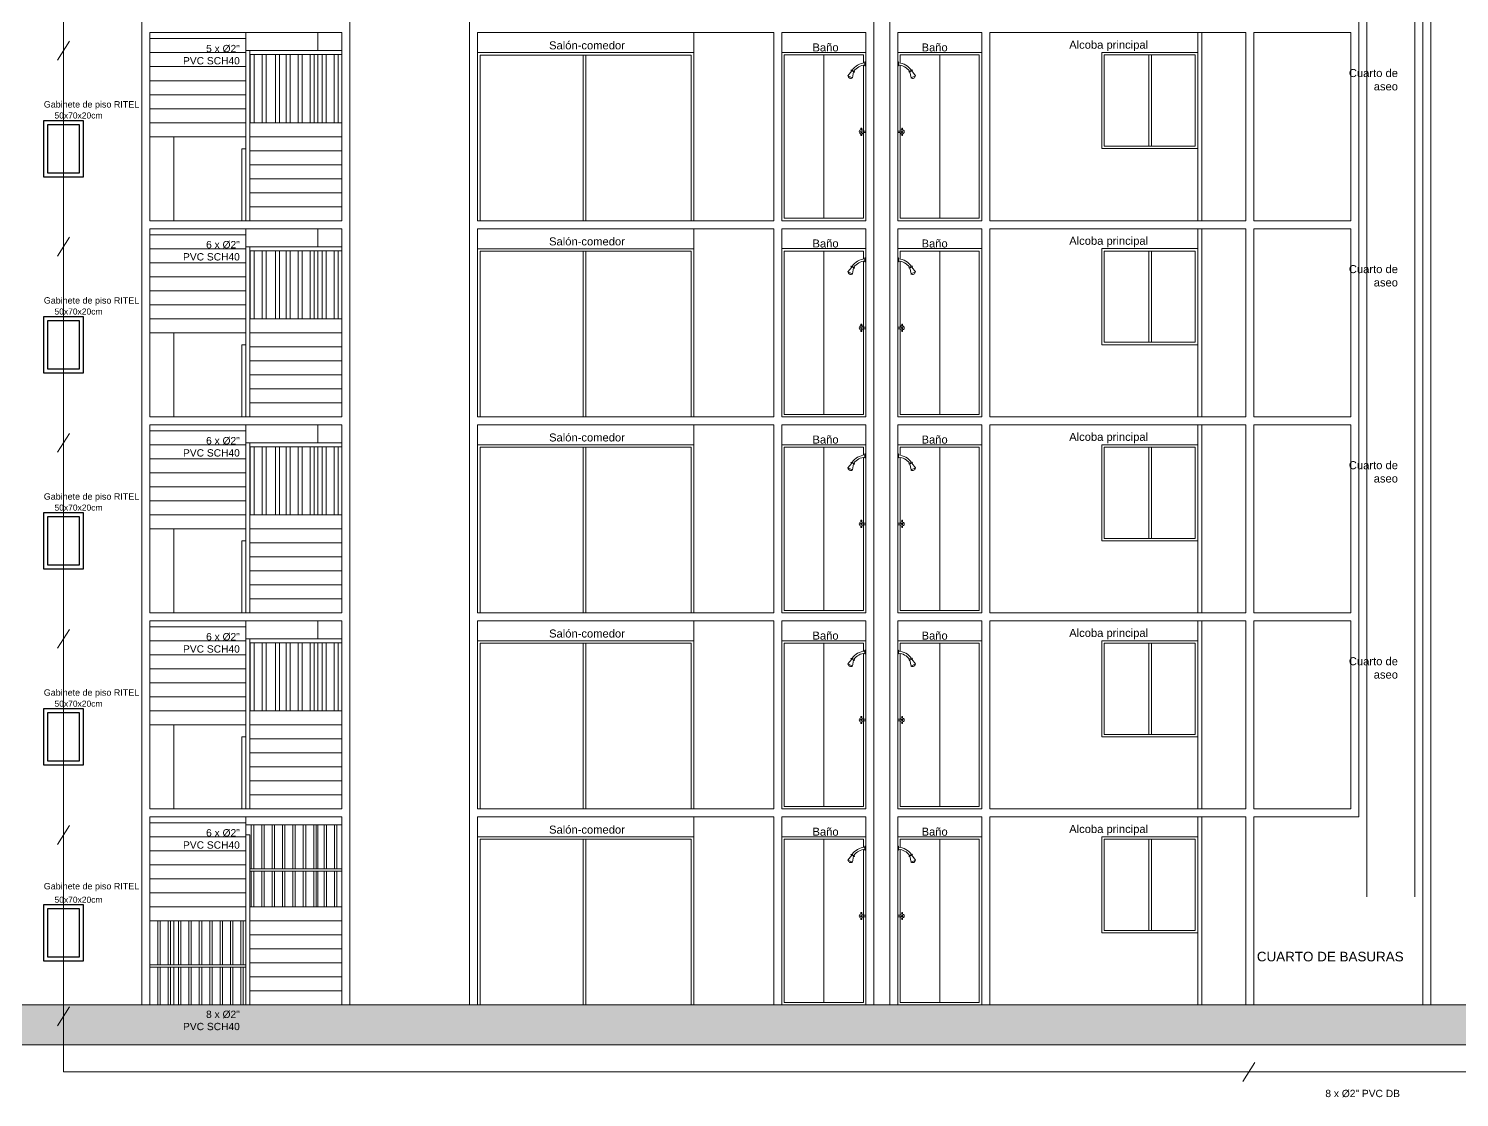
# Model space of a CAD drawing. Header units: metres. Extents: x 0 to 570, y -16 to 122.
# Drawn here: x 210.77 to 228.65, y -2.97 to 10.38 of the extents above; entities that cross this region are included whole.
import ezdxf

# ---------------------------------------------------------------- set-up
doc = ezdxf.new("R2010")
doc.units = ezdxf.units.M
doc.linetypes.add('ACAD_ISO02W100', pattern=[15, 12, -3])
for name, color, linetype in [('ARQ-PROYECCIONES', 252, 'ACAD_ISO02W100'), ('ARQ-TEXTO', 7, 'Continuous'), ('RITEL GABINETES', 30, 'Continuous')]:
    doc.layers.add(name, color=color, linetype=linetype)
for name, color, linetype, lineweight in [('PRIMER PLANO', 252, 'Continuous', 9), ('PUERTAS Y VENTANAS EN FACHADA', 252, 'Continuous', 9), ('RITEL RED INTERNA', 1, 'Continuous', 13), ('SEGUNDO PLANO', 252, 'Continuous', 9), ('TERCER PLANO', 251, 'Continuous', 9)]:
    doc.layers.add(name, color=color, linetype=linetype, lineweight=lineweight)
doc.styles.get("Standard").update_dxf_attribs({"font": 'arial.ttf'})

# ---------------------------------------------------------------- blocks, each defined once
blk = doc.blocks.new('ducha')
at = {"layer": 'PRIMER PLANO', "linetype": 'ByBlock'}
for p, q in [((312.031, 158.811), (312.072, 158.792)), ((312.201, 158.912), (312.211, 158.912)), ((312.201, 158.863), (312.201, 158.912)), ((312.201, 158.863), (312.211, 158.863)), ((311.988, 158.738), (312.036, 158.798)), ((312.044, 158.712), (311.988, 158.738)), ((312.027, 158.802), (312.068, 158.783)), ((312.059, 158.787), (312.044, 158.712)), ((312.161, 158.083), (312.151, 158.083)), ((312.151, 158.063), (312.151, 158.083)), ((312.151, 158.012), (312.151, 157.993)), ((312.161, 157.993), (312.151, 157.993)), ((312.161, 158.063), (312.161, 158.083)), ((312.161, 158.012), (312.161, 157.993)), ((312.18, 158.048), (312.211, 158.048)), ((312.18, 158.028), (312.211, 158.028))]:
    blk.add_line(p, q, dxfattribs=at)
for radius in [0.026, 0.01]:
    blk.add_circle((312.156, 158.038), radius, dxfattribs=at)
for centre, radius, start, end in [((312.286, 158.683), 0.286, 153.3163, 155.3231), ((312.216, 158.686), 0.214, 94.1758, 145.6108), ((312.214, 158.687), 0.186, 93.9088, 144.0367), ((312.025, 158.743), 0.0375, 188.871, 301.7753), ((312.286, 158.683), 0.241, 152.9407, 155.3231)]:
    blk.add_arc(centre, radius, start, end, dxfattribs=at)
at = {"layer": 'PUERTAS Y VENTANAS EN FACHADA'}
for points in [[(311.161, 159.028), (312.211, 159.028)], [(311.191, 158.998), (312.181, 158.998)], [(311.191, 158.998), (311.191, 156.957)], [(311.686, 158.998), (311.686, 156.957)], [(312.181, 158.998), (312.181, 158.897)], [(312.181, 158.87), (312.181, 156.957)], [(311.191, 156.957), (312.181, 156.957)]]:
    blk.add_lwpolyline(points, dxfattribs=at)
blk = doc.blocks.new('VENTANAS HABITACIONES ALZADO')
at = {"layer": 'PUERTAS Y VENTANAS EN FACHADA'}
for p, q in [((153.567, 29.086), (153.567, 27.946)), ((153.597, 27.946), (153.597, 29.086))]:
    blk.add_line(p, q, dxfattribs=at)
at = {"layer": 'PUERTAS Y VENTANAS EN FACHADA', "linetype": 'ByBlock'}
blk.add_line((154.188, 27.916), (152.988, 27.916), dxfattribs=at)
at = {"layer": 'PUERTAS Y VENTANAS EN FACHADA'}
for points in [[(152.988, 29.116), (154.188, 29.116)], [(152.988, 27.916), (152.988, 29.116)], [(153.018, 29.086), (154.158, 29.086)], [(153.018, 29.086), (153.018, 27.946)], [(154.158, 29.086), (154.158, 27.946)], [(154.188, 29.116), (154.188, 27.916)], [(154.188, 27.916), (152.988, 27.916)], [(154.158, 27.946), (153.018, 27.946)]]:
    blk.add_lwpolyline(points, dxfattribs=at)
blk = doc.blocks.new('ventanal completo')
at = {"layer": 'PUERTAS Y VENTANAS EN FACHADA'}
for p, q in [((188.107, 17.773), (190.807, 17.773)), ((189.457, 17.743), (189.457, 15.673)), ((189.487, 15.673), (189.487, 17.743))]:
    blk.add_line(p, q, dxfattribs=at)
for points in [[(188.137, 15.673), (188.137, 17.743), (190.777, 17.743), (190.777, 15.673)], [(189.487, 15.673), (189.457, 15.673)]]:
    blk.add_lwpolyline(points, dxfattribs=at)
blk = doc.blocks.new('medio pasamanos')
at = {"layer": 'TERCER PLANO', "linetype": 'ByBlock'}
for p, q in [((202.591, 25.651), (201.441, 25.651)), ((202.591, 25.601), (201.441, 25.601)), ((201.445, 25.601), (201.445, 24.751)), ((201.495, 25.601), (201.495, 24.751)), ((201.495, 25.601), (201.495, 24.751)), ((201.595, 25.601), (201.595, 24.751)), ((201.595, 25.601), (201.595, 24.751)), ((201.645, 25.601), (201.645, 24.751)), ((201.645, 25.601), (201.645, 24.751)), ((201.765, 25.601), (201.765, 24.751)), ((201.815, 25.601), (201.815, 24.751)), ((201.895, 25.601), (201.895, 24.751)), ((201.945, 25.601), (201.945, 24.751)), ((202.045, 25.601), (202.045, 24.751)), ((202.095, 25.601), (202.095, 24.751)), ((202.195, 25.601), (202.195, 24.751)), ((202.245, 25.601), (202.245, 24.751)), ((202.345, 25.601), (202.345, 24.751)), ((202.395, 25.601), (202.395, 24.751)), ((202.495, 25.601), (202.495, 24.751)), ((202.545, 25.601), (202.545, 24.751))]:
    blk.add_line(p, q, dxfattribs=at)
blk = doc.blocks.new('gpe')
at = {"layer": 'RITEL GABINETES'}
for points in [[(19.73, 123.009), (19.73, 122.309), (20.23, 122.309), (20.23, 123.009)], [(19.78, 122.959), (19.78, 122.359), (20.18, 122.359), (20.18, 122.959)]]:
    blk.add_lwpolyline(points, close=True, dxfattribs=at)
at = {"layer": 'ARQ-TEXTO', "insert": (20.467, 123.112), "char_height": 0.0758, "attachment_point": 3}
blk.add_mtext_dynamic_manual_height_columns('\\A1;50x70x20cm', width=0.73495, gutter_width=7.742, heights=[0], dxfattribs=at)

msp = doc.modelspace()

# ---------------------------------------------------------------- hatches: boundary and pattern name
at = {"layer": 'PRIMER PLANO'}
h = msp.add_hatch(color=256, dxfattribs=at)
h.dxf.hatch_style = 1
h.paths.add_polyline_path([(199.486, -1.817), (199.486, -2.317), (269.298, -2.317), (269.298, -1.817)])

# ---------------------------------------------------------------- linework, layer by layer
for points in [[(226.083, 0.533), (226.083, -1.817), (225.983, -1.817), (225.983, 0.533), (222.782, 0.533), (222.782, -1.817), (222.682, -1.817), (222.682, 0.533), (221.632, 0.533), (221.632, -1.817), (221.532, -1.817), (221.532, 47.783), (221.632, 47.783), (221.632, 47.483), (228.198, 47.483), (228.198, 48.183), (228.298, 48.183), (228.298, 48.183), (228.298, -1.817)], [(214.783, 48.083), (214.783, -1.817), (214.683, -1.817), (214.683, 0.533), (212.283, 0.533), (212.283, -1.817), (212.183, -1.817), (212.183, -1.717), (212.183, 48.083)], [(221.332, 48.083), (221.332, -1.817), (221.232, -1.817), (221.232, 0.533), (220.183, 0.533), (220.183, -1.817), (220.083, -1.817), (220.083, 0.533), (216.382, 0.533), (216.382, -1.817), (216.282, -1.817), (216.282, 48.083)], [(228.198, -1.817), (228.198, 47.283), (227.394, 47.283), (227.394, 0.533), (226.083, 0.533)], [(227.496, -0.467), (227.496, 45.233)], [(228.096, 45.233), (228.096, -0.467)], [(225.382, 10.333), (225.382, 7.983)], [(225.432, 10.333), (225.432, 7.983)], [(225.382, 7.883), (225.382, 5.533)], [(225.432, 7.883), (225.432, 5.533)], [(225.382, 5.433), (225.382, 3.083)], [(225.432, 5.433), (225.432, 3.083)], [(225.382, 2.983), (225.382, 0.633)], [(225.432, 2.983), (225.432, 0.633)], [(225.382, 0.533), (225.382, -1.817)], [(225.432, 0.533), (225.432, -1.817)], [(199.486, -2.317), (269.298, -2.317), (269.298, -1.817), (199.486, -1.817), (199.486, -2.317)]]:
    msp.add_lwpolyline(points, dxfattribs=at)
for points in [[(214.683, 10.333), (212.283, 10.333), (212.283, 7.983), (214.683, 7.983)], [(216.382, 10.333), (220.083, 10.333), (220.083, 7.983), (216.382, 7.983)], [(220.183, 10.333), (221.232, 10.333), (221.232, 7.983), (220.183, 7.983)], [(222.682, 10.333), (221.632, 10.333), (221.632, 7.983), (222.682, 7.983)], [(225.983, 10.333), (222.782, 10.333), (222.782, 7.983), (225.983, 7.983)], [(227.294, 10.333), (226.083, 10.333), (226.083, 7.983), (227.294, 7.983)], [(214.683, 7.883), (212.283, 7.883), (212.283, 5.533), (214.683, 5.533)], [(216.382, 7.883), (220.083, 7.883), (220.083, 5.533), (216.382, 5.533)], [(220.183, 7.883), (221.232, 7.883), (221.232, 5.533), (220.183, 5.533)], [(222.682, 7.883), (221.632, 7.883), (221.632, 5.533), (222.682, 5.533)], [(225.983, 7.883), (222.782, 7.883), (222.782, 5.533), (225.983, 5.533)], [(227.294, 7.883), (226.083, 7.883), (226.083, 5.533), (227.294, 5.533)], [(214.683, 5.433), (212.283, 5.433), (212.283, 3.083), (214.683, 3.083)], [(216.382, 5.433), (220.083, 5.433), (220.083, 3.083), (216.382, 3.083)], [(220.183, 5.433), (221.232, 5.433), (221.232, 3.083), (220.183, 3.083)], [(222.682, 5.433), (221.632, 5.433), (221.632, 3.083), (222.682, 3.083)], [(225.983, 5.433), (222.782, 5.433), (222.782, 3.083), (225.983, 3.083)], [(227.294, 5.433), (226.083, 5.433), (226.083, 3.083), (227.294, 3.083)], [(214.683, 2.983), (212.283, 2.983), (212.283, 0.633), (214.683, 0.633)], [(216.382, 2.983), (220.083, 2.983), (220.083, 0.633), (216.382, 0.633)], [(220.183, 2.983), (221.232, 2.983), (221.232, 0.633), (220.183, 0.633)], [(222.682, 2.983), (221.632, 2.983), (221.632, 0.633), (222.682, 0.633)], [(225.983, 2.983), (222.782, 2.983), (222.782, 0.633), (225.983, 0.633)], [(227.294, 2.983), (226.083, 2.983), (226.083, 0.633), (227.294, 0.633)], [(199.486, -2.317), (269.298, -2.317), (269.298, -1.817), (199.486, -1.817)]]:
    msp.add_lwpolyline(points, close=True, dxfattribs=at)
at = {"layer": 'RITEL RED INTERNA'}
for p, q in [((211.28, 10.226), (211.132, 9.99)), ((211.28, 7.776), (211.132, 7.54)), ((211.28, 5.326), (211.132, 5.09)), ((211.28, 2.876), (211.132, 2.64)), ((211.28, 0.426), (211.132, 0.19)), ((211.28, -1.842), (211.132, -2.078)), ((226.096, -2.535), (225.948, -2.772))]:
    msp.add_line(p, q, dxfattribs=at)
for points in [[(240.71, 47.606), (211.206, 47.605), (211.206, -2.654)], [(211.206, 10.983), (211.206, 9.233)], [(211.206, 8.533), (211.206, 6.783)], [(211.206, 6.083), (211.206, 4.333)], [(211.206, 3.633), (211.206, 1.883)], [(211.206, 1.183), (211.206, -0.567)], [(211.206, -1.267), (211.206, -2.654)], [(240.456, -1.496), (240.456, -2.654), (211.206, -2.654)]]:
    msp.add_lwpolyline(points, dxfattribs=at)
at = {"layer": 'SEGUNDO PLANO'}
for points in [[(219.082, 10.333), (219.082, 7.983)], [(213.483, 7.983), (213.483, 8.883), (213.433, 8.883), (213.433, 7.983)], [(219.082, 7.883), (219.082, 5.533)], [(213.483, 5.533), (213.483, 6.433), (213.433, 6.433), (213.433, 5.533)], [(219.082, 5.433), (219.082, 3.083)], [(213.483, 3.083), (213.483, 3.983), (213.433, 3.983), (213.433, 3.083)], [(219.082, 2.983), (219.082, 0.633)], [(213.483, 0.633), (213.483, 1.533), (213.433, 1.533), (213.433, 0.633)], [(219.082, 0.533), (219.082, -1.817)]]:
    msp.add_lwpolyline(points, dxfattribs=at)
at = {"layer": 'TERCER PLANO'}
for p, q in [((213.583, 0.433), (213.583, -0.115)), ((213.683, 0.433), (213.683, -0.115)), ((213.713, 0.433), (213.713, -0.115)), ((213.813, 0.433), (213.813, -0.115)), ((213.843, 0.433), (213.843, -0.115)), ((213.943, 0.433), (213.943, -0.115)), ((213.973, 0.433), (213.973, -0.115)), ((214.073, 0.433), (214.073, -0.115)), ((214.103, 0.433), (214.103, -0.115)), ((214.203, 0.433), (214.203, -0.115)), ((214.233, 0.433), (214.233, -0.115)), ((214.463, 0.433), (214.463, -0.115)), ((214.493, 0.433), (214.493, -0.115)), ((214.593, 0.433), (214.593, -0.115)), ((214.623, 0.433), (214.623, -0.115)), ((214.683, -0.115), (213.533, -0.115)), ((214.683, -0.145), (213.533, -0.145)), ((213.583, -0.145), (213.583, -0.592)), ((213.683, -0.145), (213.683, -0.592)), ((213.713, -0.145), (213.713, -0.592)), ((213.813, -0.145), (213.813, -0.592)), ((213.843, -0.145), (213.843, -0.592)), ((213.943, -0.145), (213.943, -0.592)), ((213.973, -0.145), (213.973, -0.592)), ((214.073, -0.145), (214.073, -0.592)), ((214.103, -0.145), (214.103, -0.592)), ((214.203, -0.145), (214.203, -0.592)), ((214.233, -0.145), (214.233, -0.592)), ((214.463, -0.145), (214.463, -0.592)), ((214.493, -0.145), (214.493, -0.592)), ((214.593, -0.145), (214.593, -0.592)), ((214.623, -0.145), (214.623, -0.592)), ((212.383, -0.767), (212.383, -1.315)), ((212.413, -0.767), (212.413, -1.315)), ((212.513, -0.767), (212.513, -1.315)), ((212.543, -0.767), (212.543, -1.315)), ((212.643, -0.767), (212.643, -1.315)), ((212.673, -0.767), (212.673, -1.315)), ((212.773, -0.767), (212.773, -1.315)), ((212.803, -0.767), (212.803, -1.315)), ((212.903, -0.767), (212.903, -1.315)), ((212.933, -0.767), (212.933, -1.315)), ((213.033, -0.767), (213.033, -1.315)), ((213.063, -0.767), (213.063, -1.315)), ((213.163, -0.767), (213.163, -1.315)), ((213.193, -0.767), (213.193, -1.315)), ((213.293, -0.767), (213.293, -1.315)), ((213.323, -0.767), (213.323, -1.315)), ((213.423, -0.767), (213.423, -1.315)), ((213.453, -0.767), (213.453, -1.315)), ((212.383, -1.345), (212.383, -1.817)), ((212.413, -1.345), (212.413, -1.817)), ((212.513, -1.345), (212.513, -1.817)), ((212.543, -1.345), (212.543, -1.817)), ((212.643, -1.345), (212.643, -1.817)), ((212.673, -1.345), (212.673, -1.817)), ((212.773, -1.345), (212.773, -1.817)), ((212.803, -1.345), (212.803, -1.817)), ((212.903, -1.345), (212.903, -1.817)), ((212.933, -1.345), (212.933, -1.817)), ((213.033, -1.345), (213.033, -1.817)), ((213.063, -1.345), (213.063, -1.817)), ((213.163, -1.345), (213.163, -1.817)), ((213.193, -1.345), (213.193, -1.817)), ((213.293, -1.345), (213.293, -1.817)), ((213.323, -1.345), (213.323, -1.817)), ((213.423, -1.345), (213.423, -1.817)), ((213.483, -1.315), (213.433, -1.315)), ((213.483, -1.345), (213.433, -1.345)), ((213.453, -1.345), (213.453, -1.817))]:
    msp.add_line(p, q, dxfattribs=at)
for points in [[(212.283, 10.258), (213.483, 10.258)], [(213.483, 7.983), (213.483, 10.333)], [(214.383, 10.333), (214.383, 10.108)], [(212.283, 10.083), (213.483, 10.083)], [(213.483, 9.208), (213.483, 10.108), (213.533, 10.108), (213.533, 7.983)], [(214.383, 10.058), (214.383, 9.208)], [(212.283, 9.908), (213.483, 9.908)], [(212.283, 9.733), (213.483, 9.733)], [(212.283, 9.558), (213.483, 9.558)], [(212.283, 9.383), (213.483, 9.383)], [(212.283, 9.208), (213.483, 9.208)], [(213.533, 9.208), (214.683, 9.208)], [(212.283, 9.033), (213.483, 9.033)], [(212.583, 9.033), (212.583, 7.983)], [(213.533, 9.033), (214.683, 9.033)], [(213.533, 8.858), (214.683, 8.858)], [(213.533, 8.683), (214.683, 8.683)], [(213.533, 8.508), (214.683, 8.508)], [(213.533, 8.333), (214.683, 8.333)], [(213.533, 8.158), (214.683, 8.158)], [(213.483, 5.533), (213.483, 7.883)], [(214.383, 7.883), (214.383, 7.658)], [(212.283, 7.808), (213.483, 7.808)], [(212.283, 7.633), (213.483, 7.633)], [(213.483, 6.758), (213.483, 7.658), (213.533, 7.658), (213.533, 5.533)], [(214.383, 7.608), (214.383, 6.758)], [(212.283, 7.458), (213.483, 7.458)], [(212.283, 7.283), (213.483, 7.283)], [(212.283, 7.108), (213.483, 7.108)], [(212.283, 6.933), (213.483, 6.933)], [(212.283, 6.758), (213.483, 6.758)], [(213.533, 6.758), (214.683, 6.758)], [(212.283, 6.583), (213.483, 6.583)], [(212.583, 6.583), (212.583, 5.533)], [(213.533, 6.583), (214.683, 6.583)], [(213.533, 6.408), (214.683, 6.408)], [(213.533, 6.233), (214.683, 6.233)], [(213.533, 6.058), (214.683, 6.058)], [(213.533, 5.883), (214.683, 5.883)], [(213.533, 5.708), (214.683, 5.708)], [(213.483, 3.083), (213.483, 5.433)], [(214.383, 5.433), (214.383, 5.208)], [(212.283, 5.358), (213.483, 5.358)], [(213.483, 4.308), (213.483, 5.208), (213.533, 5.208), (213.533, 3.083)], [(212.283, 5.183), (213.483, 5.183)], [(212.283, 5.008), (213.483, 5.008)], [(214.383, 5.158), (214.383, 4.308)], [(212.283, 4.833), (213.483, 4.833)], [(212.283, 4.658), (213.483, 4.658)], [(212.283, 4.483), (213.483, 4.483)], [(212.283, 4.308), (213.483, 4.308)], [(213.533, 4.308), (214.683, 4.308)], [(212.283, 4.133), (213.483, 4.133)], [(212.583, 4.133), (212.583, 3.083)], [(213.533, 4.133), (214.683, 4.133)], [(213.533, 3.958), (214.683, 3.958)], [(213.533, 3.783), (214.683, 3.783)], [(213.533, 3.608), (214.683, 3.608)], [(213.533, 3.433), (214.683, 3.433)], [(213.533, 3.258), (214.683, 3.258)], [(212.283, 2.908), (213.483, 2.908)], [(213.483, 0.633), (213.483, 2.983)], [(214.383, 2.983), (214.383, 2.758)], [(212.283, 2.733), (213.483, 2.733)], [(213.483, 1.858), (213.483, 2.758), (213.533, 2.758), (213.533, 0.633)], [(214.383, 2.708), (214.383, 1.858)], [(212.283, 2.558), (213.483, 2.558)], [(212.283, 2.383), (213.483, 2.383)], [(212.283, 2.208), (213.483, 2.208)], [(212.283, 2.033), (213.483, 2.033)], [(212.283, 1.858), (213.483, 1.858)], [(213.533, 1.858), (214.683, 1.858)], [(212.283, 1.683), (213.483, 1.683)], [(212.583, 1.683), (212.583, 0.633)], [(213.533, 1.683), (214.683, 1.683)], [(213.533, 1.508), (214.683, 1.508)], [(213.533, 1.333), (214.683, 1.333)], [(213.533, 1.158), (214.683, 1.158)], [(213.533, 0.983), (214.683, 0.983)], [(213.533, 0.808), (214.683, 0.808)], [(212.283, 0.458), (213.483, 0.458)], [(213.483, -1.817), (213.483, 0.533)], [(213.483, 0.433), (214.683, 0.433)], [(213.553, 0.433), (213.553, -0.115), (213.533, -0.115)], [(214.383, 0.433), (214.383, -0.115)], [(214.383, 0.433), (214.383, -0.115)], [(212.283, 0.283), (213.483, 0.283)], [(213.483, -0.592), (213.483, 0.308), (213.533, 0.308), (213.533, -1.817)], [(212.283, 0.108), (213.483, 0.108)], [(212.283, -0.067), (213.483, -0.067)], [(213.533, -0.145), (213.553, -0.145), (213.553, -0.592)], [(214.383, -0.145), (214.383, -0.592)], [(214.383, -0.145), (214.383, -0.592)], [(212.283, -0.242), (213.483, -0.242)], [(212.283, -0.417), (213.483, -0.417)], [(212.283, -0.592), (213.483, -0.592)], [(213.533, -0.592), (214.683, -0.592)], [(212.283, -0.767), (213.483, -0.767)], [(212.583, -0.767), (212.583, -1.315)], [(212.583, -0.767), (212.583, -1.315)], [(213.533, -0.767), (214.683, -0.767)], [(213.533, -0.942), (214.683, -0.942)], [(213.533, -1.117), (214.683, -1.117)], [(213.483, -1.315), (212.283, -1.315)], [(212.283, -1.345), (213.483, -1.345)], [(212.583, -1.345), (212.583, -1.817)], [(212.583, -1.345), (212.583, -1.817)], [(213.533, -1.292), (214.683, -1.292)], [(213.533, -1.467), (214.683, -1.467)], [(213.533, -1.642), (214.683, -1.642)]]:
    msp.add_lwpolyline(points, dxfattribs=at)
for points in [[(214.333, 0.433), (214.333, -0.115)], [(214.363, 0.433), (214.363, -0.115)], [(214.333, -0.592), (214.333, -0.145)], [(214.363, -0.592), (214.363, -0.145)]]:
    msp.add_lwpolyline(points, close=True, dxfattribs=at)

# ---------------------------------------------------------------- block references
at = {"layer": 'ARQ-PROYECCIONES', "xscale": -1}
for p in [(407.189, -7.69), (407.189, -10.14), (407.189, -12.59), (407.189, -15.04), (407.189, -17.49)]:
    msp.add_blockref('ventanal completo', p, dxfattribs=at)
at = {"layer": 'PRIMER PLANO', "xscale": -1}
for p in [(378.37, -19.032), (378.37, -21.482), (378.37, -23.932), (378.37, -26.382), (378.37, -28.832)]:
    msp.add_blockref('VENTANAS HABITACIONES ALZADO', p, dxfattribs=at)
at = {"layer": 'PRIMER PLANO'}
for p in [(191.226, -113.776), (191.226, -116.226), (191.226, -118.676), (191.226, -121.126), (191.226, -123.576)]:
    msp.add_blockref('gpe', p, dxfattribs=at)
at = {"layer": 'PUERTAS Y VENTANAS EN FACHADA'}
for p in [(-90.978, -148.944), (-90.978, -151.394), (-90.978, -153.844), (-90.978, -156.294), (-90.978, -158.744)]:
    msp.add_blockref('ducha', p, dxfattribs=at)
at = {"layer": 'PUERTAS Y VENTANAS EN FACHADA', "xscale": -1}
for p in [(533.843, -148.944), (533.843, -151.394), (533.843, -153.844), (533.843, -156.294), (533.843, -158.744)]:
    msp.add_blockref('ducha', p, dxfattribs=at)
at = {"layer": 'TERCER PLANO'}
for p in [(12.092, -15.543), (12.092, -17.993), (12.092, -20.443), (12.092, -22.893)]:
    msp.add_blockref('medio pasamanos', p, dxfattribs=at)

# ---------------------------------------------------------------- texts
at = {"layer": 'ARQ-TEXTO'}
for s, width, gutter_width, heights, insert, char_height, attachment_point in [('Salón-comedor', 2.45839, 12.5, [0], (218.222, 10.123), 0.1, 9), ('Baño', 2.45839, 12.5, [0], (220.567, 10.097), 0.1, 7), ('Baño', 2.45839, 12.5, [0], (222.257, 10.097), 0.1, 9), ('Alcoba principal', 2.45839, 12.5, [0], (224.762, 10.102), 0.1, 9), ('\\A1;5 x Ø2" \\PPVC SCH40', 2.11243, 7.619, [0], (213.409, 10.18), 0.09143, 3), ('Cuarto de\\Paseo{\\H1.80462x; }', 2.45839, 12.5, [0], (227.885, 9.61), 0.1, 9), ('Gabinete de piso RITEL', 2.45839, 12.5, [0], (210.959, 9.373), 0.08, 7), ('\\A1;6 x Ø2" \\PPVC SCH40', 2.11243, 7.619, [0], (213.409, 7.73), 0.09143, 3), ('Salón-comedor', 2.45839, 12.5, [0], (218.222, 7.673), 0.1, 9), ('Baño', 2.45839, 12.5, [0], (220.567, 7.647), 0.1, 7), ('Baño', 2.45839, 12.5, [0], (222.257, 7.647), 0.1, 9), ('Alcoba principal', 2.45839, 12.5, [0], (224.762, 7.652), 0.1, 9), ('Cuarto de\\Paseo{\\H1.80462x; }', 2.45839, 12.5, [0], (227.885, 7.16), 0.1, 9), ('Gabinete de piso RITEL', 2.45839, 12.5, [0], (210.959, 6.923), 0.08, 7), ('\\A1;6 x Ø2" \\PPVC SCH40', 2.11243, 7.619, [0], (213.409, 5.28), 0.09143, 3), ('Salón-comedor', 2.45839, 12.5, [0], (218.222, 5.223), 0.1, 9), ('Baño', 2.45839, 12.5, [0], (220.567, 5.197), 0.1, 7), ('Baño', 2.45839, 12.5, [0], (222.257, 5.197), 0.1, 9), ('Alcoba principal', 2.45839, 12.5, [0], (224.762, 5.202), 0.1, 9), ('Cuarto de\\Paseo{\\H1.80462x; }', 2.45839, 12.5, [0], (227.885, 4.71), 0.1, 9), ('Gabinete de piso RITEL', 2.45839, 12.5, [0], (210.959, 4.473), 0.08, 7), ('Salón-comedor', 2.45839, 12.5, [0], (218.222, 2.773), 0.1, 9), ('Alcoba principal', 2.45839, 12.5, [0], (224.762, 2.752), 0.1, 9), ('\\A1;6 x Ø2" \\PPVC SCH40', 2.11243, 7.619, [0], (213.409, 2.83), 0.09143, 3), ('Baño', 2.45839, 12.5, [0], (220.567, 2.747), 0.1, 7), ('Baño', 2.45839, 12.5, [0], (222.257, 2.747), 0.1, 9), ('Cuarto de\\Paseo{\\H1.80462x; }', 2.45839, 12.5, [0], (227.885, 2.26), 0.1, 9), ('Gabinete de piso RITEL', 2.45839, 12.5, [0], (210.959, 2.023), 0.08, 7), ('\\A1;6 x Ø2" \\PPVC SCH40', 2.11243, 7.619, [0], (213.409, 0.38), 0.09143, 3), ('Salón-comedor', 2.45839, 12.5, [0], (218.222, 0.323), 0.1, 9), ('Baño', 2.45839, 12.5, [0], (220.567, 0.297), 0.1, 7), ('Baño', 2.45839, 12.5, [0], (222.257, 0.297), 0.1, 9), ('Alcoba principal', 2.45839, 12.5, [0], (224.762, 0.302), 0.1, 9), ('Gabinete de piso RITEL', 2.45839, 12.5, [0], (210.959, -0.397), 0.08, 7), ('CUARTO DE BASURAS', 2.45839, 12.5, [0], (227.956, -1.274), 0.12, 9), ('\\A1;8 x Ø2" \\PPVC SCH40', 2.11243, 7.619, [0], (213.409, -1.888), 0.09143, 3), ('\\A1;8 x Ø2" PVC DB', 2.11243, 7.619, [0.0985], (227.91, -2.877), 0.09143, 3)]:
    msp.add_mtext_dynamic_manual_height_columns(s, width=width, gutter_width=gutter_width, heights=heights, dxfattribs=dict(at, insert=insert, char_height=char_height, attachment_point=attachment_point))

doc.saveas('drawing.dxf')
